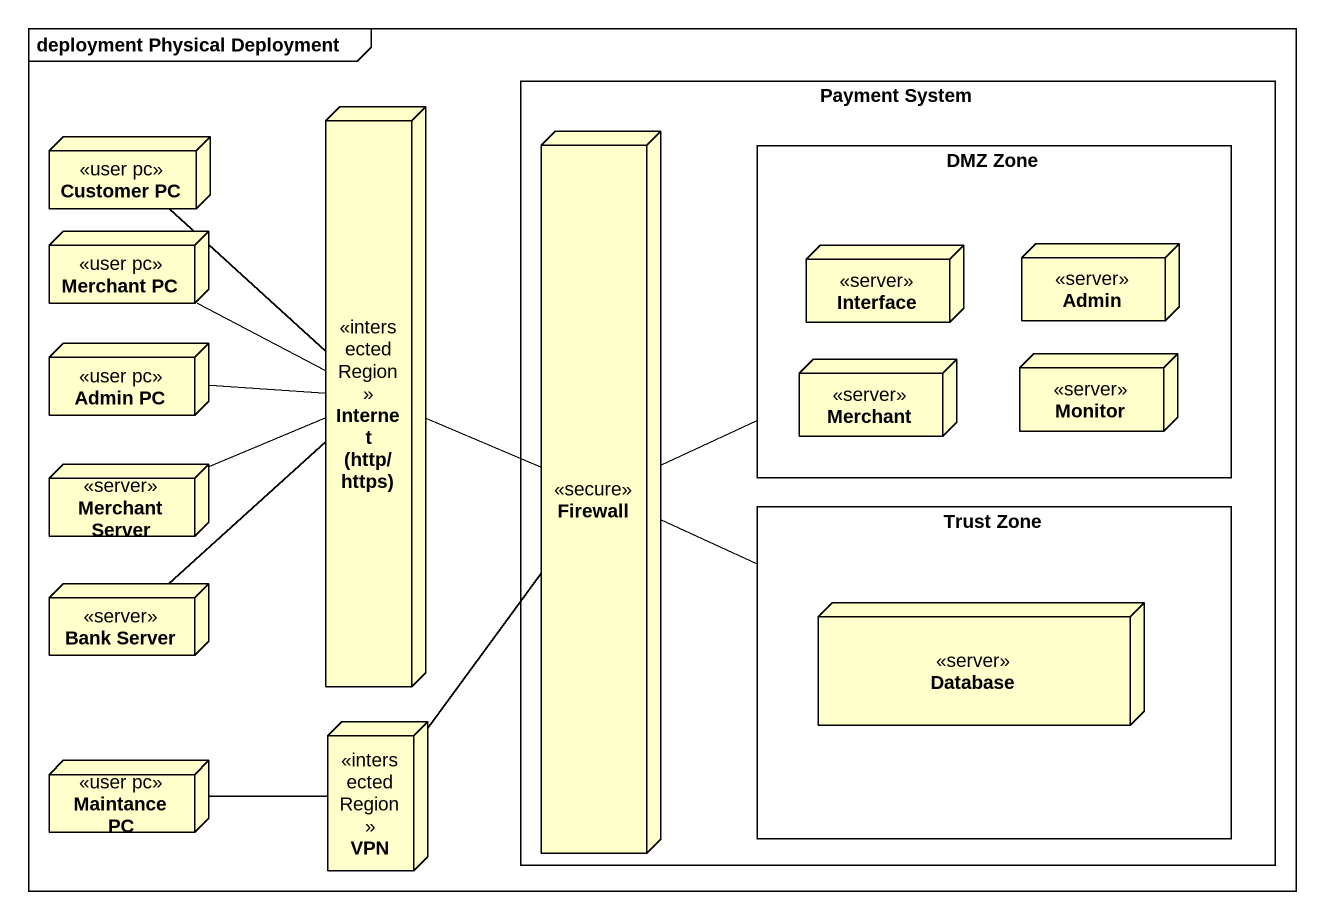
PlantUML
@startuml
mainframe deployment Physical Deployment
node "Customer PC" as Customer_PC <<user pc>>
node "Internet (http/https)" as Internet_http_https <<intersectedRegion>>
rectangle "Payment System" as Payment_System {
  node Firewall <<secure>>
  rectangle "DMZ Zone" as DMZ_Zone {
    node "Interface" as Interface_ <<server>>
    node Admin <<server>>
    node Merchant <<server>>
    node Monitor <<server>>
  }
  rectangle "Trust Zone" as Trust_Zone {
    node "Database" as Database_ <<server>>
  }
}
node "Merchant PC" as Merchant_PC <<user pc>>
node "Admin PC" as Admin_PC <<user pc>>
node "Merchant Server" as Merchant_Server <<server>>
node "Bank Server" as Bank_Server <<server>>
node "Maintance PC" as Maintance_PC <<user pc>>
node VPN <<intersectedRegion>>
Customer_PC -- Internet_http_https
Internet_http_https -right- Firewall
Firewall -right- DMZ_Zone
Firewall -right- Trust_Zone
Merchant_PC -right- Internet_http_https
Admin_PC -right- Internet_http_https
Merchant_Server -right- Internet_http_https
Bank_Server -up- Internet_http_https
Maintance_PC -right- VPN
VPN -up- Firewall
@enduml
